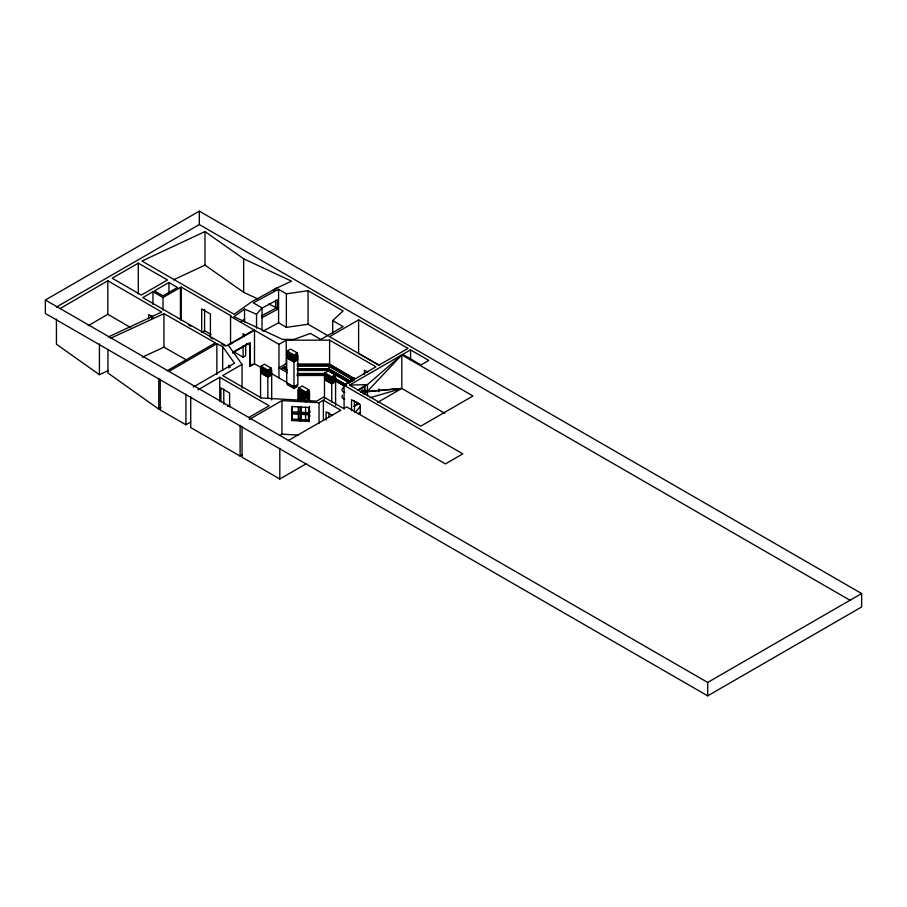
<?xml version="1.0" encoding="UTF-8"?>
<svg xmlns="http://www.w3.org/2000/svg" width="907" height="907" viewBox="0 0 907 907"><rect width="100%" height="100%" fill="white"/><g stroke="black" fill="none" stroke-linecap="round" stroke-linejoin="round"><path stroke-width="1.36" d="M299.718 397.504L299.287 396.96L299.548 398.683L300.138 396.382M308.244 399.454L307.938 397.617L308.029 400.27L308.153 397.572L308.187 399.125M308.21 398.196L307.734 398.377M299.593 400.44L299.684 398.275M299.684 399.352L299.593 400.395L299.718 399.216M299.661 397.617L300.002 396.382M303.834 400.44L303.879 398.661L303.924 400.44M299.707 398.706L299.503 398.763M299.582 400.35L299.695 399.522M303.618 400.429L304.106 398.717M308.006 401.325L308.21 399.919M308.04 399.987C308.006 402.946 308.085 398.082 308.074 400.134M308.108 399.386L307.643 398.989L307.881 399.987M308.357 397.856L307.813 398.955L308.425 397.697M309.786 411.211L309.763 412.628M307.768 400.406L308.029 401.245M308.074 400.894L308.063 401.189M303.584 398.989C304.503 398.581 303.233 399.216 303.947 399.874M299.593 400.032L299.593 399.998M303.958 399.806L303.732 400.01M328.912 366.02L329.196 365.067M299.65 397.867L299.866 397.391M307.949 399.613L308.482 397.833M297.235 368.843L328.912 368.843L328.334 370.736L348.662 382.437M308.051 398.513L307.858 399.148L308.233 398.094M307.722 399.012L307.972 398.808M303.471 398.91L303.618 399.738M300.478 406.914L300.24 413.717L292.065 413.263L292.303 406.449M300.478 414.182L300.24 420.984L292.065 420.531L292.303 413.717M301.169 412.311L309.344 412.776L309.106 414.216L300.92 413.751L301.169 406.948M309.344 414.68L309.106 421.483L300.92 421.018L301.169 414.216M299.446 397.073L300.036 396.506L299.355 396.574M299.65 396.54L299.968 396.461M303.482 399.579L303.947 398.842M303.879 399.001L303.357 399.397L303.879 398.74M303.698 399.76L303.607 399.114M297.451 370.441L328.345 370.43L329.196 364.784L353.719 378.899M328.345 370.43L348.685 382.142M256.545 328.221L256.545 314.253L262.032 307.881L253.325 302.847L278.585 289.254L286.363 293.834L308.063 290.705L343.107 310.942L332.699 320.579L332.699 333.164M354.898 412.583L360.283 406.54M363.095 393.831L367.448 391.314L401.812 354.898L472.989 395.985L420.701 426.177L349.524 385.09L401.812 354.898L401.812 388.445L444.759 413.241M273.687 290.988L276.646 288.131L291.544 281.17L243.654 258.778L204.993 231.568L141.946 261.046L234.176 314.298L251.624 301.85L276.646 288.131L272.701 290.41M358.753 389.636L367.448 384.602L401.812 354.898M256.545 314.253L244.55 309.106L233.927 316.668L282.485 339.377L293.721 339.456L310.432 333.447L320.84 339.456L343.107 326.599L332.699 320.579M241.251 321.509L244.629 319.105M60.111 308.55L107.808 280.751L161.695 312.042L108.33 336.985M88.24 325.704L107.808 314.298L107.808 280.751M354.308 406.166L359.081 403.377M344.082 409.057L344.082 385.294L375.974 366.813L329.615 340.148L286.227 340.148L278.959 344.343L254.504 330.227L228.36 345.318L242.044 364.399L242.044 388.162M358.254 389.919L357.743 390.214L367.448 384.602L367.448 391.314L401.812 388.445L377.493 402.481M360.521 392.346L364.875 389.829L364.875 385.804M361.61 392.175L363.786 390.917M364.183 393.661L367.448 391.767L401.812 388.445L370.09 397.708M353.9 406.415L358.254 403.887L355.691 402.413M45.35 300.036L199.313 211.15L861.65 593.541L861.65 606.964L707.687 695.85L45.35 313.459L45.35 300.036L707.687 682.438L861.65 593.541M56.347 307.11L199.313 224.562L850.607 600.593M138.306 263.143L112.162 278.234L141.333 295.081L167.478 279.98L138.306 263.143L138.306 293.891M230.548 316.396L231.274 315.976L181.162 287.043L162.999 297.519L152.954 291.725L142.784 297.598L226.433 345.884L254.028 329.944L230.548 316.396L230.548 344.343M168.929 282.496L154.405 290.886L162.999 295.841L177.523 287.462L168.929 282.496L168.929 293.675M211.138 334.536L204.597 330.76L201.694 332.438L201.694 308.958L210.401 313.992L210.401 337.472L212.862 338.889M167.205 370.714L215.412 342.88L163.952 313.652L110.495 338.322M168.657 371.553L216.864 343.719L222.669 346.689L234.528 363.208L193.225 387.062M233.167 352.052L248.269 343.334M232.487 353.004L249.913 342.937L249.913 366.417L249.913 342.937M233.961 351.916L243.087 357.177L245.661 355.691L245.661 344.649M107.956 349.274L107.956 373.038L158.77 409.125L161.174 407.731M197.987 389.84L219.766 377.255L269.152 405.769L248.575 417.651M242.044 364.399L222.68 375.577L261.522 398.014L316.69 401.109L323.742 397.039L343.719 408.569L346.621 406.892L445.394 463.908L462.819 453.851L344.082 385.294M249.436 366.145L252.872 364.149M249.913 366.417L254.504 363.775L261.84 368.004M261.046 366.145L264.436 364.195L271.216 368.106L271.216 369.784L267.826 371.734L267.826 370.056L261.046 366.145L261.046 367.823L268.064 371.881M287.19 351.054L290.58 349.093L297.36 353.004L297.36 354.682L293.97 356.644L293.97 354.966L287.19 351.054L287.19 352.732L294.208 356.78M260.808 369.92L267.826 373.695M286.952 354.83L293.97 358.605M260.808 370.475L266.692 373.605M286.952 355.385L293.97 359.161L293.97 356.927L286.703 352.732L286.703 354.682L293.97 358.877L297.836 356.644L297.836 354.682L293.97 356.927M260.808 372.437L266.692 375.555M286.952 357.347L293.97 361.111M260.808 372.992L267.826 376.768L267.826 374.534L260.558 370.339L260.558 372.301L267.826 376.484L271.692 374.251L271.692 372.301L267.826 374.534M286.952 357.902L293.97 361.678L293.97 359.444L286.703 355.249L286.703 357.199L293.97 361.394L297.836 359.161L297.836 357.199L293.97 359.444M267.826 370.056L271.216 368.106M293.97 354.966L297.36 353.004M267.826 372.017L271.692 369.784L271.692 371.734L267.826 373.979L260.558 369.784L260.558 367.823L267.826 372.017L267.826 374.251M358.605 319.888L329.558 336.656L378.933 365.17L407.991 348.401L358.605 319.888L358.605 353.424L379.081 365.249M267.576 373.831L271.454 371.881M293.721 358.741L297.598 356.78M267.576 374.398L271.454 372.437M286.227 363.628L278.959 367.823L287.428 372.72M293.721 359.297L297.598 357.347M267.576 376.348L271.454 374.398M282.349 367.823L285.047 366.269L287.258 370.657L282.349 367.823L282.349 368.945L285.047 367.38L285.047 366.269M293.721 361.258L297.598 359.297M267.576 376.904L271.454 374.954M293.721 361.814L297.598 359.852M260.558 398.014L260.558 372.856L267.826 377.051L271.692 374.818L271.692 399.976M293.97 361.95L297.836 359.716L297.836 384.874L293.97 387.108L286.703 382.924L286.703 357.766L293.97 361.95L293.97 388.513L297.36 386.552L297.598 385.022M160.222 379.217L160.222 409.964L185.935 424.805L190.787 422.004M227.521 406.325L229.936 404.93M286.952 383.06L293.97 386.836M293.721 386.972L297.36 384.874M298.811 387.947L302.201 385.997L308.981 389.908L308.981 391.586L305.591 393.536L305.591 391.869L298.811 387.947L298.811 389.625L305.829 393.683M324.955 372.856L328.345 370.895L335.125 374.818L335.125 376.484L331.735 378.446L331.735 376.768L324.955 372.856L324.955 374.534L331.973 378.582M249.3 419.465L281.964 400.611L319.026 402.697L323.38 400.18L340.805 410.247L288.347 440.53M298.618 391.325L300.557 392.017L300.194 395.792L300.251 392.153L298.618 391.325L298.618 394.885L299.095 391.325L300.444 392.107M324.717 376.632L331.735 380.963L331.735 378.729L324.468 374.534L324.468 376.484L331.735 380.679L335.601 378.446L335.601 376.484L331.735 378.729M300.444 395.384L300.557 392.017M298.573 394.239L301.067 395.407M324.717 379.149L331.735 382.924M324.717 379.704L331.735 383.48L331.735 381.246L324.468 377.051L324.468 379.001L331.735 383.196L335.601 380.963L335.601 379.001L331.735 381.246M305.591 391.869L308.981 389.908M331.735 376.768L335.125 374.818M302.689 393.785L304.616 394.488L304.253 398.264L302.689 397.345L302.689 393.785L304.253 394.692L304.253 398.264M309.457 393.536L305.591 395.781L298.324 391.586L298.324 389.625L305.591 393.819L309.457 391.586L309.525 400.939A22.686 13.095 -60 0 1 308.868 401.404M308.629 393.105L306.997 393.944L307.054 397.583L306.691 393.808L308.629 393.105L308.153 396.404M331.486 380.543L335.363 378.582M302.689 397.345L304.503 397.856L304.503 394.568L304.503 397.856M331.486 381.099L335.363 379.149M309.457 394.103L305.591 396.336L298.324 392.141L298.324 394.103L305.591 398.298L309.457 396.053M306.997 396.744L307.972 396.189L307.961 393.389M305.342 398.15L308.267 396.461L308.267 392.901M331.486 383.06L335.363 381.099M331.486 383.616L335.363 381.666M309.457 396.62L305.591 398.853L298.324 394.658L298.324 400.248M324.468 399.137L324.468 379.568L331.735 383.763L335.601 381.518L335.601 405.282M354.444 377.913L346.939 382.244L349.082 383.48M350.329 382.244L354.444 379.863M410.531 349.864L402.708 354.388L420.984 364.931L428.807 360.419L410.531 349.864L410.531 359.648M190.719 396.824L190.719 427.571L240.106 456.085L242.52 454.69M279.537 435.553L281.964 434.158L298.437 435.088M358.038 413.717L360.476 412.311M242.044 426.46L242.044 457.207L279.81 479.009L306.645 463.511M261.862 308.199L277.383 299.843L277.383 309.378L261.862 317.733M261.295 315.999L275.626 308.289L277.383 309.378M262.951 331.214L278.585 322.801L286.363 327.37L308.063 324.252L328.606 336.112M173.464 279.844L204.993 265.105L243.654 292.326L257.52 298.8M56.438 319.083L56.438 344.241L99.43 374.693L108.33 370.532M142.32 357.177L163.952 347.2L187.318 360.464M349.524 385.09L367.448 384.602M297.417 364.195L329.615 364.195L354.444 378.752L329.615 364.467L297.417 364.467M297.315 364.784L329.196 364.784M297.201 366.213L328.776 366.213L351.791 379.455M297.201 369.013L328.765 369.013L350.578 381.552M297.292 373.491L324.989 373.48M297.213 374.444L324.706 374.432M297.213 375.283L324.706 375.283M297.179 375.475L324.57 375.475M292.303 411.812L300.478 412.277M301.169 412.878L305.251 413.104M292.303 419.091L300.478 419.544M301.169 419.578L309.344 420.043M246.942 343.674L249.346 344.705M268.857 304.106L276.42 307.643M304.911 393.921L303.097 392.878M367.732 372.131L364.455 370.249L364.455 374.398M328.912 368.843L348.379 380.033M364.875 389.829L367.448 391.314M365.736 390.781L367.448 391.767L367.448 395.792M335.477 379.84L344.875 385.248M335.477 380.691L343.708 385.418M335.295 380.861L344.66 386.246M356.179 402.039L358.753 403.524M326.089 377.142L331.735 380.407M245.264 334.955L243.087 333.697L243.087 336.463M188.407 324.774L190.821 326.169M221.455 343.844L225.129 345.975M271.624 373.65L287.428 382.777M306.691 393.808L308.516 393.321L306.804 393.887L307.167 397.391M309.219 396.756L309.004 392.448M293.97 388.513L287.19 384.602L287.19 382.924M304.321 394.624L303.335 394.069L303.335 396.869M300.081 392.312L298.732 391.541L298.732 394.817M300.557 395.588L298.981 394.681L298.981 391.11M304.616 398.048L303.051 397.141L303.051 393.581M332.62 415.576L326.089 411.801L326.089 420.088M153.045 317.087L148.703 314.559L148.703 318.708M107.808 314.298L130.665 327.563M303.187 392.946L304.82 393.887A14.376 8.299 60 0 0 305.591 394.228A22.686 13.095 -60 0 0 309.525 391.949A39.33 22.709 60 0 1 308.913 391.688M310.137 416.075L308.493 413.943L308.493 420.236M230.242 367.29L228.768 365.249L228.779 368.015M285.047 367.38L286.703 370.68M707.687 682.438L707.687 695.85M378.933 388.933L378.933 391.722M364.875 391.631L364.875 394.307M364.455 385.441L364.455 390.974M361.938 387.266L361.938 392.3M360.26 414.374L360.26 404.703L351.542 399.67L351.542 410.724M354.456 400.758L354.456 411.801M331.735 383.763L331.735 401.926M329.615 340.148L329.615 365.306M328.992 412.889L328.992 417.027M323.38 400.18L323.38 419.748M319.026 402.697L319.026 423.66M309.457 406.404L309.457 413.388M309.344 407.413L309.287 413.49M309.106 414.216L309.106 407.504L300.92 407.05L300.92 413.751M309.106 421.483L309.106 414.771L300.92 414.318L300.92 421.018M308.063 290.705L308.063 324.252M305.591 393.819L305.591 401.926M305.591 407.243L305.591 419.816M302.428 400.1L302.428 392.402A14.376 8.299 60 0 0 303.244 392.969M301.453 400.826L301.453 391.835A14.693 8.48 60 0 1 298.29 390.01L298.29 399.001A14.693 8.48 60 0 0 300.671 400.475M300.24 413.717L300.24 407.005L292.065 406.551L292.065 413.263M300.24 420.984L300.24 414.272L292.065 413.819L292.065 420.531M299.287 391.597L299.276 394.398M298.324 407.243L298.324 419.816M286.363 293.834L286.363 327.37M286.227 340.148L286.227 363.911M281.964 400.611L281.964 434.158M279.81 448.262L279.81 479.009M278.959 344.343L278.959 377.89M278.585 289.254L278.585 322.801M275.626 300.115L275.626 308.289M267.826 377.051L267.826 398.014M262.032 307.881L262.032 330.239M254.504 330.227L254.504 363.775M244.55 309.106L244.55 321.928M243.654 258.778L243.654 292.326M243.087 346.134L243.087 357.177M240.106 425.338L240.106 456.085M229.607 406.812L229.607 393.003L220.889 387.969L220.889 401.778M223.791 389.058L223.791 404.25M222.669 346.689L222.669 370.441M219.766 377.255L219.766 401.019M216.864 343.719L216.864 374.466M204.993 231.568L204.993 265.105M204.597 309.321L204.597 330.76M199.313 211.15L199.313 224.562M185.935 394.057L185.935 424.805M181.162 287.043L181.162 320.579M180.436 287.462L180.436 319.604M163.952 313.652L163.952 347.2M162.999 297.519L162.999 310.103M158.77 378.378L158.77 409.125M152.954 291.725L152.954 304.298M151.73 315.579L151.73 318.346M99.43 343.946L99.43 374.693M298.947 389.681A22.335 12.902 -60 0 1 298.29 389.976M309.525 400.939A39.33 22.709 60 0 1 308.913 400.679M298.947 398.672A22.335 12.902 -60 0 1 298.29 398.967M344.751 399.216A5.136 2.97 0 0 1 342.472 395.237M344.751 392.516A5.136 2.97 0 0 1 343.231 387.89M346.519 385.067L335.851 378.933L346.508 385.078"/></g></svg>
